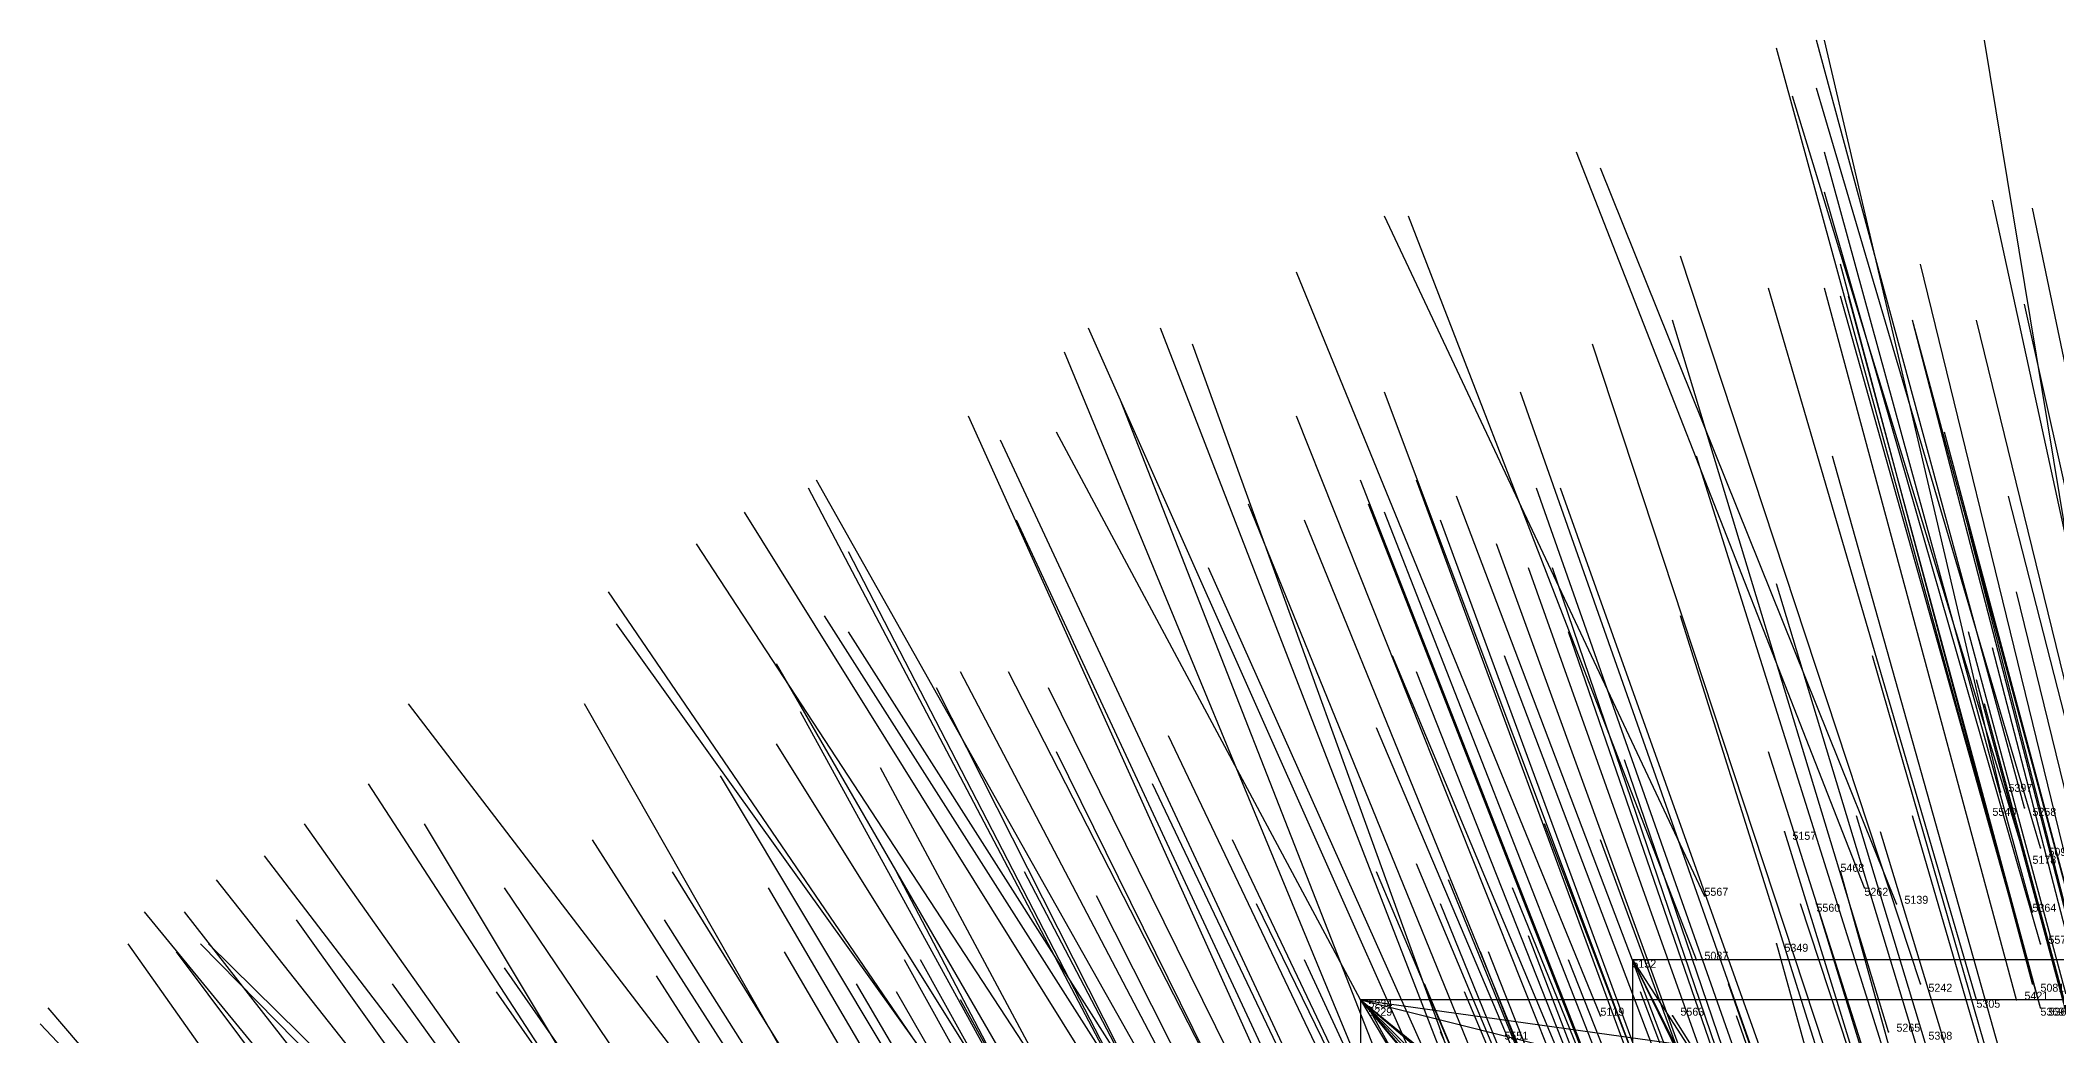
# Model space of a CAD drawing. Extents: x -0.5 to 0.59, y -0.5 to 0.59.
# Drawn here: x -0.372 to -0.12, y 0.4505 to 0.575 of the extents above; entities that cross this region are included whole.
import ezdxf

# ---------------------------------------------------------------- set-up
doc = ezdxf.new("R2010")
doc.units = 0
for name, color, linetype in [('Facilities', 3, 'CONTINUOUS'), ('Facilities_lines', 3, 'CONTINUOUS'), ('Min_max_boxes', 1, 'CONTINUOUS'), ('Normals', 1, 'CONTINUOUS'), ('Source_points', 5, 'CONTINUOUS'), ('Text', 3, 'CONTINUOUS')]:
    doc.layers.add(name, color=color, linetype=linetype)

msp = doc.modelspace()

# ---------------------------------------------------------------- linework, layer by layer
at = {"layer": 'Facilities', "color": 3}
for p in [(-0.129, 0.479, -1.24), (-0.127, 0.481, -1.244), (-0.124, 0.479, -1.237), (-0.154, 0.476, -1.25), (-0.122, 0.474, -1.223), (-0.124, 0.473, -1.222), (-0.147, 0.471, -1.25), (-0.144, 0.469, -1.226), (-0.164, 0.468, -1.24), (-0.15, 0.467, -1.25), (-0.14, 0.467, -1.219), (-0.123, 0.466, -1.206), (-0.155, 0.462, -1.25), (-0.122, 0.462, -1.195), (-0.173, 0.46, -1.25), (-0.165, 0.46, -1.222), (-0.137, 0.457, -1.192), (-0.123, 0.457, -1.183), (-0.207, 0.455, -1.25), (-0.206, 0.454, -1.25), (-0.13, 0.455, -1.183), (-0.125, 0.455, -1.18), (-0.122, 0.454, -1.175), (-0.122, 0.454, -1.175), (-0.177, 0.453, -1.217), (-0.168, 0.453, -1.25), (-0.141, 0.451, -1.182)]:
    msp.add_point(p, dxfattribs=at)
at = {"layer": 'Facilities_lines', "color": 3}
for p, q in [((-0.173, 0.46, -1.25), (-0.089, 0.294, -1.25)), ((-0.173, 0.46, -1.25), (-0.075, 0.308, -1.25)), ((-0.207, 0.455, -1.25), (-0.085, 0.438, -1.115)), ((-0.207, 0.455, -1.25), (-0.11, 0.292, -1.25)), ((-0.207, 0.455, -1.25), (-0.089, 0.313, -1.25)), ((-0.207, 0.455, -1.25), (-0.112, 0.353, -1.25)), ((-0.207, 0.455, -1.25), (-0.081, 0.348, -1.25)), ((-0.207, 0.455, -1.25), (-0.081, 0.33, -1.25)), ((-0.207, 0.455, -1.25), (-0.069, 0.343, -1.25)), ((-0.207, 0.455, -1.25), (-0.123, 0.434, -1.127)), ((-0.207, 0.455, -1.25), (-0.103, 0.333, -1.25))]:
    msp.add_line(p, q, dxfattribs=at)
at = {"layer": 'Min_max_boxes', "color": 1}
for p, q in [((-0.075, 0.46, -1.25), (-0.173, 0.46, -1.25)), ((-0.173, 0.46, -1.25), (-0.173, 0.294, -1.25)), ((-0.075, 0.46, -1.25), (-0.173, 0.46, -1.25)), ((-0.173, 0.46, -1.25), (-0.173, 0.294, -1.25)), ((-0.173, 0.46, -1.25), (-0.173, 0.46, -1.25)), ((-0.069, 0.455, -1.25), (-0.207, 0.455, -1.25)), ((-0.207, 0.455, -1.25), (-0.207, 0.292, -1.25)), ((-0.069, 0.455, -1.115), (-0.207, 0.455, -1.115)), ((-0.207, 0.455, -1.115), (-0.207, 0.292, -1.115)), ((-0.207, 0.455, -1.25), (-0.207, 0.455, -1.115))]:
    msp.add_line(p, q, dxfattribs=at)
at = {"layer": 'Normals', "color": 1}
for p, q in [((-0.124, 0.479, -1.237), (-0.15, 0.575, -1.242)), ((-0.127, 0.481, -1.244), (-0.149, 0.575, -1.269)), ((-0.114, 0.484, -1.242), (-0.129, 0.575, -1.279)), ((-0.129, 0.479, -1.24), (-0.155, 0.574, -1.253)), ((-0.124, 0.473, -1.222), (-0.153, 0.568, -1.212)), ((-0.122, 0.474, -1.223), (-0.15, 0.569, -1.218)), ((-0.144, 0.469, -1.226), (-0.18, 0.561, -1.216)), ((-0.123, 0.466, -1.206), (-0.149, 0.561, -1.185)), ((-0.14, 0.467, -1.219), (-0.177, 0.559, -1.209)), ((-0.122, 0.462, -1.195), (-0.149, 0.556, -1.174)), ((-0.108, 0.463, -1.189), (-0.128, 0.555, -1.154)), ((-0.164, 0.468, -1.24), (-0.204, 0.553, -1.275)), ((-0.165, 0.46, -1.222), (-0.201, 0.553, -1.214)), ((-0.104, 0.463, -1.186), (-0.123, 0.554, -1.149)), ((-0.137, 0.457, -1.192), (-0.167, 0.548, -1.164)), ((-0.123, 0.457, -1.183), (-0.147, 0.547, -1.145)), ((-0.115, 0.457, -1.179), (-0.137, 0.547, -1.141)), ((-0.177, 0.453, -1.217), (-0.215, 0.546, -1.22)), ((-0.13, 0.455, -1.183), (-0.156, 0.544, -1.145)), ((-0.125, 0.455, -1.18), (-0.149, 0.544, -1.142)), ((-0.122, 0.454, -1.175), (-0.147, 0.543, -1.137)), ((-0.122, 0.454, -1.175), (-0.146, 0.543, -1.137)), ((-0.104, 0.452, -1.159), (-0.124, 0.542, -1.122)), ((-0.141, 0.451, -1.182), (-0.168, 0.54, -1.144)), ((-0.114, 0.451, -1.163), (-0.138, 0.54, -1.125)), ((-0.115, 0.451, -1.163), (-0.138, 0.54, -1.125)), ((-0.108, 0.45, -1.157), (-0.13, 0.54, -1.119)), ((-0.201, 0.449, -1.229), (-0.241, 0.539, -1.247)), ((-0.196, 0.446, -1.217), (-0.232, 0.539, -1.22)), ((-0.194, 0.443, -1.209), (-0.228, 0.537, -1.199)), ((-0.149, 0.449, -1.182), (-0.178, 0.537, -1.146)), ((-0.206, 0.444, -1.225), (-0.244, 0.536, -1.236)), ((-0.201, 0.438, -1.205), (-0.237, 0.53, -1.19)), ((-0.171, 0.443, -1.187), (-0.204, 0.531, -1.154)), ((-0.156, 0.443, -1.175), (-0.187, 0.531, -1.138)), ((-0.215, 0.437, -1.217), (-0.256, 0.528, -1.213)), ((-0.18, 0.44, -1.188), (-0.215, 0.528, -1.157)), ((-0.21, 0.435, -1.208), (-0.252, 0.525, -1.197)), ((-0.207, 0.455, -1.25), (-0.245, 0.526, -1.31)), ((-0.11, 0.436, -1.125), (-0.134, 0.526, -1.088)), ((-0.137, 0.434, -1.138), (-0.165, 0.523, -1.101)), ((-0.123, 0.434, -1.127), (-0.148, 0.523, -1.09)), ((-0.226, 0.433, -1.221), (-0.275, 0.52, -1.22)), ((-0.173, 0.433, -1.167), (-0.207, 0.52, -1.13)), ((-0.168, 0.433, -1.161), (-0.2, 0.52, -1.124)), ((-0.235, 0.441, -1.25), (-0.276, 0.519, -1.296)), ((-0.186, 0.431, -1.175), (-0.221, 0.517, -1.138)), ((-0.172, 0.43, -1.159), (-0.206, 0.517, -1.122)), ((-0.162, 0.431, -1.151), (-0.195, 0.518, -1.115)), ((-0.154, 0.431, -1.145), (-0.185, 0.519, -1.108)), ((-0.151, 0.432, -1.143), (-0.182, 0.519, -1.106)), ((-0.103, 0.428, -1.1), (-0.126, 0.518, -1.064)), ((-0.231, 0.431, -1.224), (-0.284, 0.516, -1.232)), ((-0.209, 0.427, -1.19), (-0.25, 0.515, -1.165)), ((-0.179, 0.429, -1.161), (-0.214, 0.515, -1.125)), ((-0.17, 0.429, -1.153), (-0.204, 0.516, -1.117)), ((-0.165, 0.428, -1.147), (-0.197, 0.515, -1.11)), ((-0.237, 0.431, -1.23), (-0.29, 0.512, -1.257)), ((-0.158, 0.424, -1.132), (-0.19, 0.512, -1.095)), ((-0.108, 0.424, -1.095), (-0.131, 0.514, -1.058)), ((-0.226, 0.424, -1.2), (-0.271, 0.511, -1.181)), ((-0.188, 0.424, -1.159), (-0.226, 0.509, -1.122)), ((-0.155, 0.422, -1.124), (-0.186, 0.509, -1.086)), ((-0.153, 0.421, -1.121), (-0.183, 0.509, -1.083)), ((-0.128, 0.418, -1.093), (-0.155, 0.507, -1.056)), ((-0.245, 0.424, -1.224), (-0.301, 0.506, -1.234)), ((-0.103, 0.416, -1.071), (-0.125, 0.506, -1.034)), ((-0.242, 0.421, -1.214), (-0.3, 0.502, -1.214)), ((-0.232, 0.437, -1.25), (-0.274, 0.503, -1.313)), ((-0.139, 0.414, -1.092), (-0.167, 0.503, -1.055)), ((-0.229, 0.435, -1.25), (-0.271, 0.501, -1.313)), ((-0.151, 0.414, -1.101), (-0.181, 0.501, -1.064)), ((-0.107, 0.412, -1.064), (-0.131, 0.501, -1.026)), ((-0.232, 0.414, -1.186), (-0.28, 0.497, -1.159)), ((-0.167, 0.412, -1.113), (-0.203, 0.498, -1.075)), ((-0.156, 0.411, -1.1), (-0.189, 0.498, -1.062)), ((-0.117, 0.408, -1.062), (-0.143, 0.498, -1.025)), ((-0.105, 0.41, -1.057), (-0.128, 0.499, -1.019)), ((-0.218, 0.411, -1.163), (-0.26, 0.494, -1.126)), ((-0.214, 0.414, -1.165), (-0.257, 0.496, -1.127)), ((-0.209, 0.414, -1.159), (-0.251, 0.496, -1.121)), ((-0.205, 0.411, -1.148), (-0.246, 0.494, -1.11)), ((-0.166, 0.41, -1.105), (-0.2, 0.496, -1.067)), ((-0.106, 0.406, -1.048), (-0.13, 0.495, -1.01)), ((-0.267, 0.415, -1.233), (-0.326, 0.492, -1.259)), ((-0.255, 0.406, -1.199), (-0.304, 0.492, -1.186)), ((-0.105, 0.403, -1.041), (-0.129, 0.492, -1.003)), ((-0.232, 0.409, -1.177), (-0.277, 0.491, -1.14)), ((-0.169, 0.404, -1.095), (-0.205, 0.489, -1.058)), ((-0.24, 0.423, -1.25), (-0.28, 0.487, -1.317)), ((-0.191, 0.404, -1.118), (-0.231, 0.488, -1.081)), ((-0.223, 0.402, -1.151), (-0.267, 0.484, -1.113)), ((-0.204, 0.403, -1.128), (-0.245, 0.486, -1.09)), ((-0.144, 0.397, -1.056), (-0.174, 0.485, -1.019)), ((-0.128, 0.398, -1.044), (-0.156, 0.486, -1.007)), ((-0.277, 0.399, -1.213), (-0.331, 0.482, -1.219)), ((-0.239, 0.403, -1.173), (-0.287, 0.483, -1.136)), ((-0.193, 0.398, -1.106), (-0.233, 0.482, -1.068)), ((-0.157, 0.392, -1.055), (-0.191, 0.479, -1.018)), ((-0.281, 0.395, -1.213), (-0.339, 0.477, -1.218)), ((-0.273, 0.392, -1.193), (-0.324, 0.477, -1.178)), ((-0.151, 0.391, -1.047), (-0.184, 0.477, -1.01)), ((-0.118, 0.389, -1.016), (-0.145, 0.478, -0.979)), ((-0.112, 0.389, -1.012), (-0.138, 0.478, -0.975)), ((-0.253, 0.397, -1.177), (-0.303, 0.475, -1.14)), ((-0.183, 0.391, -1.08), (-0.223, 0.475, -1.043)), ((-0.145, 0.388, -1.036), (-0.177, 0.475, -0.998)), ((-0.154, 0.476, -1.25), (-0.141, 0.434, -1.16)), ((-0.115, 0.387, -1.01), (-0.142, 0.476, -0.972)), ((-0.285, 0.396, -1.219), (-0.344, 0.473, -1.241)), ((-0.164, 0.386, -1.048), (-0.2, 0.472, -1.011)), ((-0.289, 0.393, -1.22), (-0.35, 0.47, -1.238)), ((-0.262, 0.392, -1.179), (-0.314, 0.469, -1.142)), ((-0.244, 0.392, -1.154), (-0.293, 0.471, -1.117)), ((-0.234, 0.389, -1.135), (-0.281, 0.469, -1.098)), ((-0.222, 0.389, -1.119), (-0.265, 0.471, -1.082)), ((-0.206, 0.389, -1.1), (-0.249, 0.471, -1.063)), ((-0.169, 0.386, -1.053), (-0.205, 0.471, -1.016)), ((-0.161, 0.384, -1.041), (-0.196, 0.47, -1.004)), ((-0.153, 0.383, -1.032), (-0.188, 0.469, -0.995)), ((-0.147, 0.471, -1.25), (-0.137, 0.435, -1.157)), ((-0.198, 0.385, -1.082), (-0.24, 0.468, -1.045)), ((-0.179, 0.383, -1.057), (-0.22, 0.467, -1.021)), ((-0.162, 0.381, -1.034), (-0.197, 0.467, -0.997)), ((-0.123, 0.379, -0.997), (-0.152, 0.467, -0.959)), ((-0.15, 0.467, -1.25), (-0.138, 0.428, -1.158)), ((-0.299, 0.393, -1.234), (-0.359, 0.466, -1.268)), ((-0.293, 0.388, -1.216), (-0.354, 0.466, -1.228)), ((-0.282, 0.384, -1.192), (-0.34, 0.465, -1.181)), ((-0.244, 0.386, -1.141), (-0.294, 0.465, -1.105)), ((-0.311, 0.391, -1.249), (-0.361, 0.462, -1.298)), ((-0.295, 0.404, -1.25), (-0.352, 0.462, -1.307)), ((-0.292, 0.404, -1.247), (-0.351, 0.462, -1.304)), ((-0.153, 0.377, -1.016), (-0.186, 0.463, -0.978)), ((-0.155, 0.462, -1.25), (-0.145, 0.426, -1.157)), ((-0.295, 0.381, -1.205), (-0.355, 0.461, -1.201)), ((-0.261, 0.383, -1.159), (-0.314, 0.459, -1.121)), ((-0.232, 0.381, -1.116), (-0.279, 0.461, -1.078)), ((-0.219, 0.379, -1.094), (-0.264, 0.46, -1.056)), ((-0.217, 0.379, -1.091), (-0.262, 0.46, -1.054)), ((-0.175, 0.376, -1.038), (-0.214, 0.46, -1.001)), ((-0.158, 0.375, -1.018), (-0.192, 0.461, -0.98)), ((-0.157, 0.375, -1.016), (-0.191, 0.461, -0.979)), ((-0.147, 0.374, -1.006), (-0.181, 0.46, -0.967)), ((-0.173, 0.46, -1.25), (-0.152, 0.417, -1.162)), ((-0.274, 0.382, -1.175), (-0.328, 0.457, -1.138)), ((-0.245, 0.38, -1.13), (-0.295, 0.458, -1.093)), ((-0.223, 0.377, -1.095), (-0.27, 0.457, -1.057)), ((-0.163, 0.372, -1.015), (-0.199, 0.457, -0.977)), ((-0.13, 0.369, -0.979), (-0.161, 0.457, -0.941)), ((-0.307, 0.379, -1.22), (-0.371, 0.454, -1.238)), ((-0.262, 0.38, -1.154), (-0.315, 0.456, -1.116)), ((-0.219, 0.376, -1.089), (-0.265, 0.456, -1.051)), ((-0.212, 0.374, -1.075), (-0.257, 0.455, -1.037)), ((-0.206, 0.454, -1.25), (-0.172, 0.392, -1.179)), ((-0.158, 0.371, -1.007), (-0.194, 0.456, -0.97)), ((-0.139, 0.369, -0.987), (-0.172, 0.456, -0.95)), ((-0.304, 0.38, -1.218), (-0.372, 0.452, -1.237)), ((-0.168, 0.453, -1.25), (-0.149, 0.423, -1.156)), ((-0.129, 0.365, -0.968), (-0.16, 0.453, -0.931)), ((-0.16, 0.366, -0.999), (-0.197, 0.451, -0.961))]:
    msp.add_line(p, q, dxfattribs=at)
at = {"layer": 'Source_points', "color": 5}
for p in [(-0.129, 0.479, -1.24), (-0.127, 0.481, -1.244), (-0.124, 0.479, -1.237), (-0.154, 0.476, -1.25), (-0.122, 0.474, -1.223), (-0.124, 0.473, -1.222), (-0.147, 0.471, -1.25), (-0.144, 0.469, -1.226), (-0.164, 0.468, -1.24), (-0.15, 0.467, -1.25), (-0.14, 0.467, -1.219), (-0.123, 0.466, -1.206), (-0.155, 0.462, -1.25), (-0.122, 0.462, -1.195), (-0.173, 0.46, -1.25), (-0.165, 0.46, -1.222), (-0.137, 0.457, -1.192), (-0.123, 0.457, -1.183), (-0.207, 0.455, -1.25), (-0.206, 0.454, -1.25), (-0.13, 0.455, -1.183), (-0.125, 0.455, -1.18), (-0.122, 0.454, -1.175), (-0.122, 0.454, -1.175), (-0.177, 0.453, -1.217), (-0.168, 0.453, -1.25), (-0.141, 0.451, -1.182)]:
    msp.add_point(p, dxfattribs=at)

# ---------------------------------------------------------------- texts
at = {"layer": 'Text', "color": 3}
for s, p in [('5397', (-0.126, 0.481, -1.244)), ('5540', (-0.128, 0.478, -1.24)), ('5258', (-0.123, 0.478, -1.237)), ('5157', (-0.153, 0.475, -1.25)), ('5096', (-0.121, 0.473, -1.223)), ('5468', (-0.147, 0.471, -1.25)), ('5178', (-0.123, 0.472, -1.222)), ('5567', (-0.164, 0.468, -1.24)), ('5262', (-0.144, 0.468, -1.226)), ('5560', (-0.15, 0.466, -1.25)), ('5139', (-0.139, 0.467, -1.219)), ('5364', (-0.123, 0.466, -1.206)), ('5349', (-0.154, 0.461, -1.25)), ('5575', (-0.121, 0.462, -1.195)), ('5152', (-0.173, 0.459, -1.25)), ('5087', (-0.164, 0.46, -1.222)), ('5242', (-0.136, 0.456, -1.192)), ('5081', (-0.122, 0.456, -1.183)), ('5234', (-0.206, 0.454, -1.25)), ('5229', (-0.206, 0.453, -1.25)), ('5119', (-0.177, 0.453, -1.217)), ('5563', (-0.167, 0.453, -1.25)), ('5305', (-0.13, 0.454, -1.183)), ('5421', (-0.124, 0.455, -1.18)), ('5369', (-0.122, 0.453, -1.175)), ('5360', (-0.121, 0.453, -1.175)), ('5265', (-0.14, 0.451, -1.182)), ('5551', (-0.189, 0.45, -1.25)), ('5308', (-0.136, 0.45, -1.25))]:
    msp.add_text(s, height=0.001, dxfattribs=at).set_placement(p)

doc.saveas('drawing.dxf')
